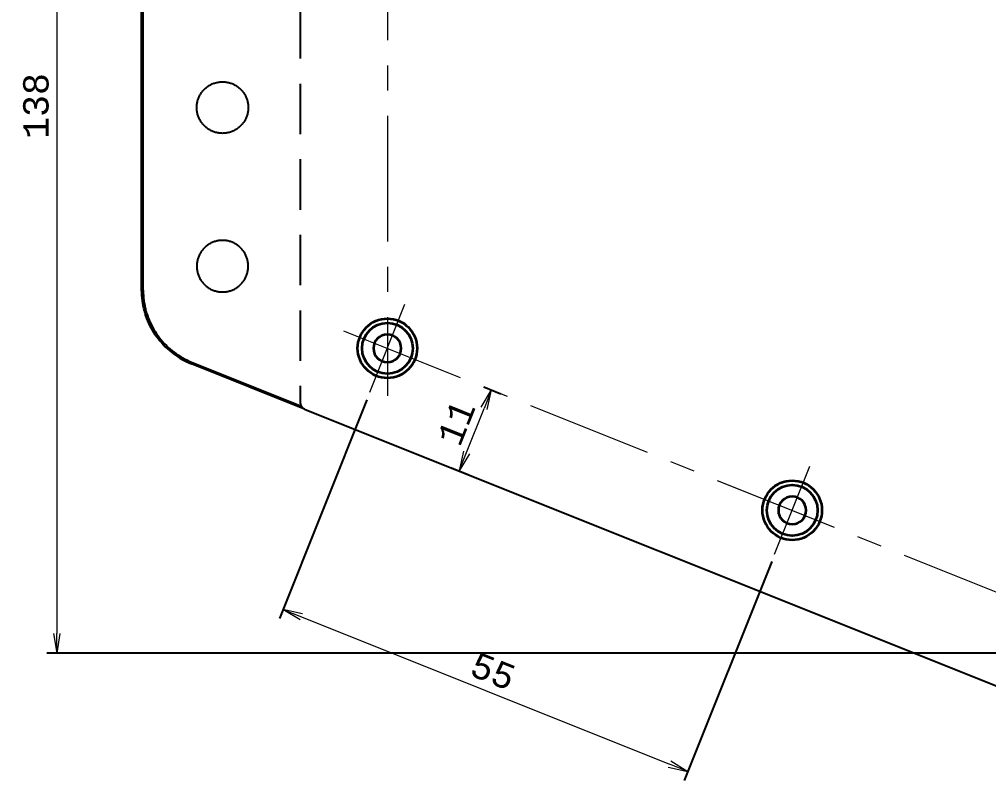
# Model space of a CAD drawing. Header units: millimetres. Extents: x -573 to 3430, y 0 to 3769.
# Drawn here: x 132.9 to 255.2, y 159.5 to 255.5 of the extents above; entities that cross this region are included whole.
import ezdxf

# ---------------------------------------------------------------- set-up
doc = ezdxf.new("R2010")
doc.units = ezdxf.units.MM
doc.linetypes.add('CENTER', pattern=[50.8, 31.75, -6.35, 6.35, -6.35])
doc.linetypes.add('HIDDEN', pattern=[9.525, 6.35, -3.175])
for name, color, linetype, lineweight in [('01 Basic thick', 7, 'Continuous', 35), ('03 Hidden thick', 4, 'HIDDEN', 35), ('05 Center', 3, 'CENTER', 15), ('07 Dimension', 4, 'Continuous', 15)]:
    doc.layers.add(name, color=color, linetype=linetype, lineweight=lineweight)
doc.styles.get("Standard").update_dxf_attribs({"font": 'monotxt.shx', "height": 3.2, "bigfont": '@extfont2.shx'})
doc.dimstyles.new('ISO-25', dxfattribs={"dimtxt": 3.2, "dimasz": 2.5, "dimexe": 1.25, "dimexo": 1, "dimgap": 1, "dimtad": 1, "dimdsep": 46, "dimtxsty": 'Standard', "dimblk": 'OPEN', "dimcen": 2.5, "dimclrd": 256, "dimclre": 256, "dimclrt": 256, "dimadec": 0, "dimazin": 0, "dimtfac": 1, "dimtmove": 0, "dimatfit": 3, "dimldrblk": 'OPEN', "dimfxl": 1, "dimlwd": -1, "dimarcsym": 0})

# ---------------------------------------------------------------- blocks, each defined once
blk = doc.blocks.new('_Open')
at = {"color": 0, "linetype": 'ByBlock', "lineweight": -2}
for p, q in [((-1, 0.167), (0, 0)), ((-1, -0.167), (0, 0)), ((0, 0), (-1, 0))]:
    blk.add_line(p, q, dxfattribs=at)
blk = doc.blocks.new('*D2466')
at = {"layer": '07 Dimension', "lineweight": -2, "ltscale": 0.15, "transparency": 16777216}
for p, q in [((176.75, 207.56), (165.71, 179.96)), ((227.82, 187.14), (216.77, 159.53))]:
    blk.add_line(p, q, dxfattribs=at)
at = {"layer": '07 Dimension', "ltscale": 0.15, "transparency": 16777216}
blk.add_line((168.49, 180.19), (214.92, 161.62), dxfattribs=at)
at = {"layer": 'Defpoints', "color": 0, "ltscale": 0.15, "transparency": 16777216}
for p in [(177.12, 208.49), (228.19, 188.07), (217.24, 160.69)]:
    blk.add_point(p, dxfattribs=at)
at = {"layer": '07 Dimension', "ltscale": 0.15, "transparency": 16777216, "xscale": 2.5, "yscale": 2.5, "zscale": 2.5}
for p, rotation in [((166.17, 181.12), 158.1985905136484), ((217.24, 160.69), 338.1985905136484)]:
    blk.add_blockref('_Open', p, dxfattribs=dict(at, rotation=rotation))
at = {"layer": '07 Dimension', "ltscale": 0.15, "transparency": 16777216, "insert": (192.67, 173.32), "char_height": 3.2, "attachment_point": 5, "rotation": 338.1986}
blk.add_mtext('55', dxfattribs=at)
blk = doc.blocks.new('*D2468')
at = {"layer": '07 Dimension', "lineweight": -2, "ltscale": 0.15, "transparency": 16777216}
for p, q in [((191.51, 209.17), (193.63, 208.32)), ((187.43, 198.96), (189.54, 198.11))]:
    blk.add_line(p, q, dxfattribs=at)
at = {"layer": '07 Dimension', "ltscale": 0.15, "transparency": 16777216}
blk.add_line((189.31, 200.9), (191.54, 206.47), dxfattribs=at)
at = {"layer": 'Defpoints', "color": 0, "ltscale": 0.15, "transparency": 16777216}
for p in [(190.58, 209.54), (192.47, 208.79), (186.5, 199.33)]:
    blk.add_point(p, dxfattribs=at)
at = {"layer": '07 Dimension', "ltscale": 0.15, "transparency": 16777216, "xscale": 2.5, "yscale": 2.5, "zscale": 2.5}
for p, rotation in [((192.47, 208.79), 68.19859051364858), ((188.38, 198.58), 248.1985905136486)]:
    blk.add_blockref('_Open', p, dxfattribs=dict(at, rotation=rotation))
at = {"layer": '07 Dimension', "ltscale": 0.15, "transparency": 16777216, "insert": (188.01, 204.65), "char_height": 3.2, "attachment_point": 5, "rotation": 68.1986}
blk.add_mtext('11', dxfattribs=at)
blk = doc.blocks.new('*D2469')
at = {"layer": '07 Dimension', "lineweight": -2, "ltscale": 0.15, "transparency": 16777216}
for p, q in [((172.36, 313.59), (136.37, 313.59)), ((274.65, 175.59), (136.37, 175.59))]:
    blk.add_line(p, q, dxfattribs=at)
at = {"layer": '07 Dimension', "ltscale": 0.15, "transparency": 16777216}
blk.add_line((137.62, 311.09), (137.62, 178.09), dxfattribs=at)
at = {"layer": 'Defpoints', "color": 0, "ltscale": 0.15, "transparency": 16777216}
for p in [(173.36, 313.59), (137.62, 175.59), (275.65, 175.59)]:
    blk.add_point(p, dxfattribs=at)
at = {"layer": '07 Dimension', "ltscale": 0.15, "transparency": 16777216, "xscale": 2.5, "yscale": 2.5, "zscale": 2.5}
for p, rotation in [((137.62, 313.59), 90), ((137.62, 175.59), 270)]:
    blk.add_blockref('_Open', p, dxfattribs=dict(at, rotation=rotation))
at = {"layer": '07 Dimension', "ltscale": 0.15, "transparency": 16777216, "insert": (135.02, 244.59), "char_height": 3.2, "attachment_point": 5, "rotation": 90}
blk.add_mtext('138', dxfattribs=at)

msp = doc.modelspace()

# ---------------------------------------------------------------- linework, layer by layer
at = {"layer": '01 Basic thick', "lineweight": -3}
for p, q in [((148.339, 221.363), (148.339, 314.593)), ((148.539, 221.363), (148.539, 314.593)), ((156.557, 246.968), (156.647, 247.035)), ((156.647, 247.035), (156.739, 247.099)), ((156.739, 247.099), (156.834, 247.159)), ((156.834, 247.159), (156.93, 247.217)), ((156.93, 247.217), (157.029, 247.27)), ((157.029, 247.27), (157.129, 247.321)), ((157.129, 247.321), (157.231, 247.368)), ((157.231, 247.368), (157.334, 247.411)), ((157.334, 247.411), (157.439, 247.451)), ((157.439, 247.451), (157.545, 247.487)), ((157.545, 247.487), (157.653, 247.519)), ((157.653, 247.519), (157.761, 247.548)), ((157.761, 247.548), (157.871, 247.573)), ((157.871, 247.573), (157.981, 247.594)), ((157.981, 247.594), (158.092, 247.612)), ((158.092, 247.612), (158.203, 247.625)), ((158.203, 247.625), (158.315, 247.635)), ((158.315, 247.635), (158.427, 247.641)), ((158.427, 247.641), (158.539, 247.643)), ((158.539, 247.643), (158.651, 247.641)), ((158.651, 247.641), (158.763, 247.635)), ((158.763, 247.635), (158.875, 247.625)), ((158.875, 247.625), (158.986, 247.612)), ((158.986, 247.612), (159.097, 247.594)), ((159.097, 247.594), (159.207, 247.573)), ((159.207, 247.573), (159.317, 247.548)), ((159.317, 247.548), (159.425, 247.519)), ((159.425, 247.519), (159.533, 247.487)), ((159.533, 247.487), (159.639, 247.451)), ((159.639, 247.451), (159.744, 247.411)), ((159.744, 247.411), (159.847, 247.368)), ((159.847, 247.368), (159.949, 247.321)), ((159.949, 247.321), (160.049, 247.27)), ((160.049, 247.27), (160.148, 247.217)), ((160.148, 247.217), (160.244, 247.159)), ((160.244, 247.159), (160.339, 247.099)), ((160.339, 247.099), (160.431, 247.035)), ((160.431, 247.035), (160.521, 246.968)), ((155.542, 245.649), (155.587, 245.752)), ((155.587, 245.752), (155.636, 245.853)), ((155.636, 245.853), (155.688, 245.952)), ((155.688, 245.952), (155.743, 246.05)), ((155.743, 246.05), (155.802, 246.145)), ((155.802, 246.145), (155.864, 246.239)), ((155.864, 246.239), (155.93, 246.33)), ((155.93, 246.33), (155.998, 246.419)), ((155.998, 246.419), (156.069, 246.505)), ((156.069, 246.505), (156.144, 246.589)), ((156.144, 246.589), (156.221, 246.671)), ((156.221, 246.671), (156.301, 246.749)), ((156.301, 246.749), (156.384, 246.825)), ((156.384, 246.825), (156.469, 246.898)), ((156.469, 246.898), (156.557, 246.968)), ((160.521, 246.968), (160.609, 246.898)), ((160.609, 246.898), (160.694, 246.825)), ((160.694, 246.825), (160.777, 246.749)), ((160.777, 246.749), (160.857, 246.671)), ((160.857, 246.671), (160.934, 246.589)), ((160.934, 246.589), (161.008, 246.505)), ((161.008, 246.505), (161.08, 246.419)), ((161.08, 246.419), (161.148, 246.33)), ((161.148, 246.33), (161.214, 246.239)), ((161.214, 246.239), (161.276, 246.145)), ((161.276, 246.145), (161.335, 246.05)), ((161.335, 246.05), (161.39, 245.952)), ((161.39, 245.952), (161.442, 245.853)), ((161.442, 245.853), (161.491, 245.752)), ((161.491, 245.752), (161.536, 245.649)), ((155.289, 244.449), (155.293, 244.561)), ((155.293, 244.561), (155.301, 244.673)), ((155.301, 244.673), (155.313, 244.784)), ((155.313, 244.784), (155.328, 244.895)), ((155.328, 244.895), (155.347, 245.006)), ((155.347, 245.006), (155.37, 245.116)), ((155.37, 245.116), (155.397, 245.225)), ((155.397, 245.225), (155.428, 245.333)), ((155.428, 245.333), (155.462, 245.44)), ((155.462, 245.44), (155.5, 245.545)), ((155.5, 245.545), (155.542, 245.649)), ((161.536, 245.649), (161.578, 245.545)), ((161.578, 245.545), (161.616, 245.44)), ((161.616, 245.44), (161.65, 245.333)), ((161.65, 245.333), (161.681, 245.225)), ((161.681, 245.225), (161.707, 245.116)), ((161.707, 245.116), (161.731, 245.006)), ((161.731, 245.006), (161.75, 244.895)), ((161.75, 244.895), (161.765, 244.784)), ((161.765, 244.784), (161.777, 244.673)), ((161.777, 244.673), (161.785, 244.561)), ((161.785, 244.561), (161.788, 244.449)), ((155.289, 244.337), (155.289, 244.449)), ((155.293, 244.224), (155.289, 244.337)), ((155.301, 244.112), (155.293, 244.224)), ((155.313, 244.001), (155.301, 244.112)), ((155.328, 243.89), (155.313, 244.001)), ((155.347, 243.779), (155.328, 243.89)), ((155.37, 243.669), (155.347, 243.779)), ((155.397, 243.56), (155.37, 243.669)), ((155.428, 243.453), (155.397, 243.56)), ((155.462, 243.346), (155.428, 243.453)), ((155.5, 243.24), (155.462, 243.346)), ((161.616, 243.346), (161.578, 243.24)), ((161.65, 243.453), (161.616, 243.346)), ((161.681, 243.56), (161.65, 243.453)), ((161.707, 243.669), (161.681, 243.56)), ((161.731, 243.779), (161.707, 243.669)), ((161.75, 243.89), (161.731, 243.779)), ((161.765, 244.001), (161.75, 243.89)), ((161.777, 244.112), (161.765, 244.001)), ((161.785, 244.224), (161.777, 244.112)), ((161.788, 244.337), (161.785, 244.224)), ((161.788, 244.449), (161.788, 244.337)), ((155.542, 243.136), (155.5, 243.24)), ((155.587, 243.033), (155.542, 243.136)), ((155.636, 242.932), (155.587, 243.033)), ((155.688, 242.833), (155.636, 242.932)), ((155.743, 242.735), (155.688, 242.833)), ((155.802, 242.64), (155.743, 242.735)), ((155.864, 242.546), (155.802, 242.64)), ((155.93, 242.455), (155.864, 242.546)), ((155.998, 242.366), (155.93, 242.455)), ((156.069, 242.28), (155.998, 242.366)), ((156.144, 242.196), (156.069, 242.28)), ((156.221, 242.114), (156.144, 242.196)), ((156.301, 242.036), (156.221, 242.114)), ((160.857, 242.114), (160.777, 242.036)), ((160.934, 242.196), (160.857, 242.114)), ((161.008, 242.28), (160.934, 242.196)), ((161.08, 242.366), (161.008, 242.28)), ((161.148, 242.455), (161.08, 242.366)), ((161.214, 242.546), (161.148, 242.455)), ((161.276, 242.64), (161.214, 242.546)), ((161.335, 242.735), (161.276, 242.64)), ((161.39, 242.833), (161.335, 242.735)), ((161.442, 242.932), (161.39, 242.833)), ((161.491, 243.033), (161.442, 242.932)), ((161.536, 243.136), (161.491, 243.033)), ((161.578, 243.24), (161.536, 243.136)), ((156.384, 241.96), (156.301, 242.036)), ((156.469, 241.887), (156.384, 241.96)), ((156.557, 241.817), (156.469, 241.887)), ((156.647, 241.75), (156.557, 241.817)), ((156.739, 241.686), (156.647, 241.75)), ((156.834, 241.626), (156.739, 241.686)), ((156.93, 241.569), (156.834, 241.626)), ((157.029, 241.515), (156.93, 241.569)), ((157.129, 241.464), (157.029, 241.515)), ((157.231, 241.418), (157.129, 241.464)), ((157.334, 241.374), (157.231, 241.418)), ((157.439, 241.334), (157.334, 241.374)), ((157.545, 241.298), (157.439, 241.334)), ((157.653, 241.266), (157.545, 241.298)), ((157.761, 241.237), (157.653, 241.266)), ((157.871, 241.212), (157.761, 241.237)), ((157.981, 241.191), (157.871, 241.212)), ((158.092, 241.174), (157.981, 241.191)), ((158.203, 241.16), (158.092, 241.174)), ((158.315, 241.15), (158.203, 241.16)), ((158.427, 241.145), (158.315, 241.15)), ((158.539, 241.143), (158.427, 241.145)), ((158.651, 241.145), (158.539, 241.143)), ((158.763, 241.15), (158.651, 241.145)), ((158.875, 241.16), (158.763, 241.15)), ((158.986, 241.174), (158.875, 241.16)), ((159.097, 241.191), (158.986, 241.174)), ((159.207, 241.212), (159.097, 241.191)), ((159.317, 241.237), (159.207, 241.212)), ((159.425, 241.266), (159.317, 241.237)), ((159.533, 241.298), (159.425, 241.266)), ((159.639, 241.334), (159.533, 241.298)), ((159.744, 241.374), (159.639, 241.334)), ((159.847, 241.418), (159.744, 241.374)), ((159.949, 241.464), (159.847, 241.418)), ((160.049, 241.515), (159.949, 241.464)), ((160.148, 241.569), (160.049, 241.515)), ((160.244, 241.626), (160.148, 241.569)), ((160.339, 241.686), (160.244, 241.626)), ((160.431, 241.75), (160.339, 241.686)), ((160.521, 241.817), (160.431, 241.75)), ((160.609, 241.887), (160.521, 241.817)), ((160.694, 241.96), (160.609, 241.887)), ((160.777, 242.036), (160.694, 241.96)), ((157.334, 227.411), (157.231, 227.368)), ((157.439, 227.451), (157.334, 227.411)), ((157.545, 227.487), (157.439, 227.451)), ((157.653, 227.519), (157.545, 227.487)), ((157.761, 227.548), (157.653, 227.519)), ((157.871, 227.573), (157.761, 227.548)), ((157.981, 227.594), (157.871, 227.573)), ((158.092, 227.612), (157.981, 227.594)), ((158.203, 227.625), (158.092, 227.612)), ((158.315, 227.635), (158.203, 227.625)), ((158.427, 227.641), (158.315, 227.635)), ((158.539, 227.643), (158.427, 227.641)), ((158.651, 227.641), (158.539, 227.643)), ((158.763, 227.635), (158.651, 227.641)), ((158.875, 227.625), (158.763, 227.635)), ((158.986, 227.612), (158.875, 227.625)), ((159.097, 227.594), (158.986, 227.612)), ((159.207, 227.573), (159.097, 227.594)), ((159.317, 227.548), (159.207, 227.573)), ((159.425, 227.519), (159.317, 227.548)), ((159.533, 227.487), (159.425, 227.519)), ((159.639, 227.451), (159.533, 227.487)), ((159.744, 227.411), (159.639, 227.451)), ((159.847, 227.368), (159.744, 227.411)), ((155.864, 226.239), (155.802, 226.145)), ((155.93, 226.33), (155.864, 226.239)), ((155.998, 226.419), (155.93, 226.33)), ((156.069, 226.505), (155.998, 226.419)), ((156.144, 226.589), (156.069, 226.505)), ((156.221, 226.671), (156.144, 226.589)), ((156.301, 226.749), (156.221, 226.671)), ((156.384, 226.825), (156.301, 226.749)), ((156.469, 226.898), (156.384, 226.825)), ((156.557, 226.968), (156.469, 226.898)), ((156.647, 227.035), (156.557, 226.968)), ((156.739, 227.099), (156.647, 227.035)), ((156.834, 227.159), (156.739, 227.099)), ((156.93, 227.217), (156.834, 227.159)), ((157.029, 227.27), (156.93, 227.217)), ((157.129, 227.321), (157.029, 227.27)), ((157.231, 227.368), (157.129, 227.321)), ((159.949, 227.321), (159.847, 227.368)), ((160.049, 227.27), (159.949, 227.321)), ((160.148, 227.217), (160.049, 227.27)), ((160.244, 227.159), (160.148, 227.217)), ((160.339, 227.099), (160.244, 227.159)), ((160.431, 227.035), (160.339, 227.099)), ((160.521, 226.968), (160.431, 227.035)), ((160.609, 226.898), (160.521, 226.968)), ((160.694, 226.825), (160.609, 226.898)), ((160.777, 226.749), (160.694, 226.825)), ((160.857, 226.671), (160.777, 226.749)), ((160.934, 226.589), (160.857, 226.671)), ((161.008, 226.505), (160.934, 226.589)), ((161.08, 226.419), (161.008, 226.505)), ((161.148, 226.33), (161.08, 226.419)), ((161.214, 226.239), (161.148, 226.33)), ((161.276, 226.145), (161.214, 226.239)), ((155.347, 225.006), (155.328, 224.895)), ((155.37, 225.116), (155.347, 225.006)), ((155.397, 225.225), (155.37, 225.116)), ((155.428, 225.333), (155.397, 225.225)), ((155.462, 225.44), (155.428, 225.333)), ((155.5, 225.545), (155.462, 225.44)), ((155.542, 225.649), (155.5, 225.545)), ((155.587, 225.752), (155.542, 225.649)), ((155.636, 225.853), (155.587, 225.752)), ((155.688, 225.952), (155.636, 225.853)), ((155.743, 226.05), (155.688, 225.952)), ((155.802, 226.145), (155.743, 226.05)), ((161.335, 226.05), (161.276, 226.145)), ((161.39, 225.952), (161.335, 226.05)), ((161.442, 225.853), (161.39, 225.952)), ((161.491, 225.752), (161.442, 225.853)), ((161.536, 225.649), (161.491, 225.752)), ((161.578, 225.545), (161.536, 225.649)), ((161.616, 225.44), (161.578, 225.545)), ((161.65, 225.333), (161.616, 225.44)), ((161.681, 225.225), (161.65, 225.333)), ((161.707, 225.116), (161.681, 225.225)), ((161.731, 225.006), (161.707, 225.116)), ((161.75, 224.895), (161.731, 225.006)), ((155.293, 224.561), (155.289, 224.449)), ((155.289, 224.449), (155.289, 224.337)), ((155.289, 224.337), (155.293, 224.224)), ((155.301, 224.673), (155.293, 224.561)), ((155.293, 224.224), (155.301, 224.112)), ((155.313, 224.784), (155.301, 224.673)), ((155.301, 224.112), (155.313, 224.001)), ((155.328, 224.895), (155.313, 224.784)), ((155.313, 224.001), (155.328, 223.89)), ((155.328, 223.89), (155.347, 223.779)), ((155.347, 223.779), (155.37, 223.669)), ((161.707, 223.669), (161.731, 223.779)), ((161.731, 223.779), (161.75, 223.89)), ((161.765, 224.784), (161.75, 224.895)), ((161.75, 223.89), (161.765, 224.001)), ((161.777, 224.673), (161.765, 224.784)), ((161.765, 224.001), (161.777, 224.112)), ((161.785, 224.561), (161.777, 224.673)), ((161.777, 224.112), (161.785, 224.224)), ((161.788, 224.449), (161.785, 224.561)), ((161.785, 224.224), (161.788, 224.337)), ((161.788, 224.337), (161.788, 224.449)), ((155.37, 223.669), (155.397, 223.56)), ((155.397, 223.56), (155.428, 223.453)), ((155.428, 223.453), (155.462, 223.346)), ((155.462, 223.346), (155.5, 223.24)), ((155.5, 223.24), (155.542, 223.136)), ((155.542, 223.136), (155.587, 223.033)), ((155.587, 223.033), (155.636, 222.932)), ((155.636, 222.932), (155.688, 222.833)), ((155.688, 222.833), (155.743, 222.735)), ((155.743, 222.735), (155.802, 222.64)), ((155.802, 222.64), (155.864, 222.546)), ((155.864, 222.546), (155.93, 222.455)), ((161.148, 222.455), (161.214, 222.546)), ((161.214, 222.546), (161.276, 222.64)), ((161.276, 222.64), (161.335, 222.735)), ((161.335, 222.735), (161.39, 222.833)), ((161.39, 222.833), (161.442, 222.932)), ((161.442, 222.932), (161.491, 223.033)), ((161.491, 223.033), (161.536, 223.136)), ((161.536, 223.136), (161.578, 223.24)), ((161.578, 223.24), (161.616, 223.346)), ((161.616, 223.346), (161.65, 223.453)), ((161.65, 223.453), (161.681, 223.56)), ((161.681, 223.56), (161.707, 223.669)), ((148.344, 221.032), (148.339, 221.363)), ((148.539, 221.363), (148.544, 221.039)), ((155.93, 222.455), (155.998, 222.366)), ((155.998, 222.366), (156.069, 222.28)), ((156.069, 222.28), (156.144, 222.196)), ((156.144, 222.196), (156.221, 222.114)), ((156.221, 222.114), (156.301, 222.036)), ((156.301, 222.036), (156.384, 221.96)), ((156.384, 221.96), (156.469, 221.887)), ((156.469, 221.887), (156.557, 221.817)), ((156.557, 221.817), (156.647, 221.75)), ((156.647, 221.75), (156.739, 221.686)), ((156.739, 221.686), (156.834, 221.626)), ((156.834, 221.626), (156.93, 221.569)), ((156.93, 221.569), (157.029, 221.515)), ((157.029, 221.515), (157.129, 221.464)), ((157.129, 221.464), (157.231, 221.418)), ((157.231, 221.418), (157.334, 221.374)), ((157.334, 221.374), (157.439, 221.334)), ((157.439, 221.334), (157.545, 221.298)), ((157.545, 221.298), (157.653, 221.266)), ((159.425, 221.266), (159.533, 221.298)), ((159.533, 221.298), (159.639, 221.334)), ((159.639, 221.334), (159.744, 221.374)), ((159.744, 221.374), (159.847, 221.418)), ((159.847, 221.418), (159.949, 221.464)), ((159.949, 221.464), (160.049, 221.515)), ((160.049, 221.515), (160.148, 221.569)), ((160.148, 221.569), (160.244, 221.626)), ((160.244, 221.626), (160.339, 221.686)), ((160.339, 221.686), (160.431, 221.75)), ((160.431, 221.75), (160.521, 221.817)), ((160.521, 221.817), (160.609, 221.887)), ((160.609, 221.887), (160.694, 221.96)), ((160.694, 221.96), (160.777, 222.036)), ((160.777, 222.036), (160.857, 222.114)), ((160.857, 222.114), (160.934, 222.196)), ((160.934, 222.196), (161.008, 222.28)), ((161.008, 222.28), (161.08, 222.366)), ((161.08, 222.366), (161.148, 222.455)), ((148.361, 220.702), (148.344, 221.032)), ((148.388, 220.373), (148.361, 220.702)), ((148.426, 220.044), (148.388, 220.373)), ((148.544, 221.039), (148.56, 220.715)), ((148.56, 220.715), (148.587, 220.392)), ((148.587, 220.392), (148.625, 220.071)), ((157.653, 221.266), (157.761, 221.237)), ((157.761, 221.237), (157.871, 221.212)), ((157.871, 221.212), (157.981, 221.191)), ((157.981, 221.191), (158.092, 221.174)), ((158.092, 221.174), (158.203, 221.16)), ((158.203, 221.16), (158.315, 221.15)), ((158.315, 221.15), (158.427, 221.145)), ((158.427, 221.145), (158.539, 221.143)), ((158.539, 221.143), (158.651, 221.145)), ((158.651, 221.145), (158.763, 221.15)), ((158.763, 221.15), (158.875, 221.16)), ((158.875, 221.16), (158.986, 221.174)), ((158.986, 221.174), (159.097, 221.191)), ((159.097, 221.191), (159.207, 221.212)), ((159.207, 221.212), (159.317, 221.237)), ((159.317, 221.237), (159.425, 221.266)), ((148.475, 219.717), (148.426, 220.044)), ((148.535, 219.392), (148.475, 219.717)), ((148.606, 219.069), (148.535, 219.392)), ((148.687, 218.749), (148.606, 219.069)), ((148.625, 220.071), (148.673, 219.75)), ((148.673, 219.75), (148.731, 219.432)), ((148.731, 219.432), (148.8, 219.115)), ((148.8, 219.115), (148.88, 218.801)), ((148.778, 218.431), (148.687, 218.749)), ((148.881, 218.117), (148.778, 218.431)), ((148.88, 218.801), (148.97, 218.49)), ((148.993, 217.806), (148.881, 218.117)), ((148.97, 218.49), (149.07, 218.181)), ((149.116, 217.499), (148.993, 217.806)), ((149.07, 218.181), (149.18, 217.877)), ((149.18, 217.877), (149.3, 217.576)), ((149.249, 217.196), (149.116, 217.499)), ((149.391, 216.898), (149.249, 217.196)), ((149.3, 217.576), (149.43, 217.279)), ((149.544, 216.604), (149.391, 216.898)), ((149.43, 217.279), (149.57, 216.987)), ((149.706, 216.316), (149.544, 216.604)), ((149.57, 216.987), (149.72, 216.699)), ((149.72, 216.699), (149.879, 216.417)), ((149.879, 216.417), (150.047, 216.14)), ((149.878, 216.033), (149.706, 216.316)), ((150.058, 215.757), (149.878, 216.033)), ((150.047, 216.14), (150.224, 215.869)), ((150.058, 215.757), (150.248, 215.486)), ((150.224, 215.869), (150.41, 215.604)), ((150.248, 215.486), (150.447, 215.222)), ((150.41, 215.604), (150.605, 215.345)), ((150.447, 215.222), (150.654, 214.964)), ((150.605, 215.345), (150.808, 215.092)), ((150.654, 214.964), (150.87, 214.714)), ((150.808, 215.092), (151.019, 214.847)), ((150.87, 214.714), (151.094, 214.47)), ((151.019, 214.847), (151.239, 214.608)), ((151.094, 214.47), (151.326, 214.235)), ((151.239, 214.608), (151.466, 214.377)), ((151.326, 214.235), (151.565, 214.007)), ((151.466, 214.377), (151.701, 214.154)), ((151.565, 214.007), (151.812, 213.787)), ((151.701, 214.154), (151.943, 213.938)), ((151.812, 213.787), (152.066, 213.575)), ((151.943, 213.938), (152.191, 213.731)), ((152.066, 213.575), (152.327, 213.372)), ((152.191, 213.731), (152.447, 213.532)), ((152.327, 213.372), (152.594, 213.178)), ((152.447, 213.532), (152.709, 213.341)), ((152.594, 213.178), (152.868, 212.992)), ((152.709, 213.341), (152.977, 213.16)), ((152.868, 212.992), (153.148, 212.816)), ((152.977, 213.16), (153.252, 212.987)), ((153.148, 212.816), (153.433, 212.649)), ((153.252, 212.987), (153.531, 212.823)), ((153.531, 212.823), (153.816, 212.669)), ((153.433, 212.649), (153.724, 212.492)), ((153.724, 212.492), (154.02, 212.344)), ((153.816, 212.669), (154.106, 212.524)), ((154.02, 212.344), (154.32, 212.206)), ((154.106, 212.524), (154.401, 212.389)), ((154.32, 212.206), (154.625, 212.078)), ((154.401, 212.389), (154.699, 212.264)), ((168.883, 206.375), (154.625, 212.078)), ((154.699, 212.264), (168.485, 206.75)), ((168.339, 207.27), (168.34, 207.236)), ((168.34, 207.236), (168.341, 207.202)), ((168.341, 207.202), (168.344, 207.168)), ((168.344, 207.168), (168.348, 207.134)), ((168.348, 207.134), (168.353, 207.1)), ((168.353, 207.1), (168.36, 207.067)), ((168.36, 207.067), (168.367, 207.034)), ((168.367, 207.034), (168.376, 207.001)), ((168.376, 207.001), (168.385, 206.968)), ((168.385, 206.968), (168.396, 206.936)), ((168.396, 206.936), (168.408, 206.904)), ((168.408, 206.904), (168.421, 206.873)), ((168.421, 206.873), (168.435, 206.842)), ((168.435, 206.842), (168.45, 206.811)), ((168.45, 206.811), (168.466, 206.781)), ((168.466, 206.781), (168.483, 206.752)), ((168.483, 206.752), (168.501, 206.723)), ((168.501, 206.723), (168.521, 206.695)), ((168.521, 206.695), (168.541, 206.668)), ((168.541, 206.668), (168.562, 206.641)), ((168.562, 206.641), (168.583, 206.615)), ((168.583, 206.615), (168.606, 206.589)), ((168.606, 206.589), (168.63, 206.565)), ((168.63, 206.565), (168.654, 206.541)), ((168.654, 206.541), (168.679, 206.518)), ((168.679, 206.518), (168.705, 206.496)), ((168.705, 206.496), (168.732, 206.475)), ((168.732, 206.475), (168.759, 206.455)), ((168.759, 206.455), (168.787, 206.436)), ((168.787, 206.436), (168.816, 206.417)), ((168.816, 206.417), (168.845, 206.4)), ((168.845, 206.4), (168.875, 206.384)), ((168.875, 206.384), (168.905, 206.369)), ((168.905, 206.369), (168.936, 206.354)), ((168.936, 206.354), (168.968, 206.341)), ((168.968, 206.341), (273.16, 164.664))]:
    msp.add_line(p, q, dxfattribs=at)
at = {"layer": '01 Basic thick'}
for centre, radius in [((179.339, 214.04), 3.75), ((179.339, 214.04), 3.2), ((230.405, 193.613), 3.75), ((230.405, 193.613), 3.2)]:
    msp.add_circle(centre, radius, dxfattribs=at)
at = {"layer": '01 Basic thick', "extrusion": (-3.26835e-17, -5.27603e-17, -1)}
for centre in [(-179.339, 214.04), (-230.405, 193.613)]:
    msp.add_circle(centre, 1.75, dxfattribs=at)
at = {"layer": '03 Hidden thick', "lineweight": -3}
msp.add_line((168.339, 323.593), (168.339, 207.27), dxfattribs=at)
at = {"layer": '05 Center', "ltscale": 0.5}
for p, q in [((179.339, 319.567), (179.339, 208.066)), ((177.12, 208.493), (181.558, 219.587)), ((173.792, 216.259), (275.279, 175.664)), ((228.186, 188.067), (232.624, 199.16))]:
    msp.add_line(p, q, dxfattribs=at)

# ---------------------------------------------------------------- dimensions: what is measured, and where the dimension line sits
at = {"layer": '07 Dimension', "ltscale": 0.15}
dim = msp.add_linear_dim(base=(137.616, 175.593), p1=(173.365, 313.593), p2=(275.65, 175.593), angle=90, dimstyle='ISO-25', dxfattribs=at)
dim.commit()
dim.dimension.update_dxf_attribs({"geometry": '*D2469', "text_midpoint": (137.616, 244.593), "dimtype": 160})
for p1, p2, distance, picture, middle in [((186.498, 199.329), (190.584, 209.542), -2.029, '*D2468', (188.011, 204.647)), ((177.12, 208.493), (228.186, 188.067), -29.481, '*D2466', (192.67, 173.321))]:
    dim = msp.add_aligned_dim(p1=p1, p2=p2, distance=distance, dimstyle='ISO-25', dxfattribs=at)
    dim.commit()
    dim.dimension.update_dxf_attribs({"geometry": picture, "text_midpoint": middle})

doc.saveas('drawing.dxf')
